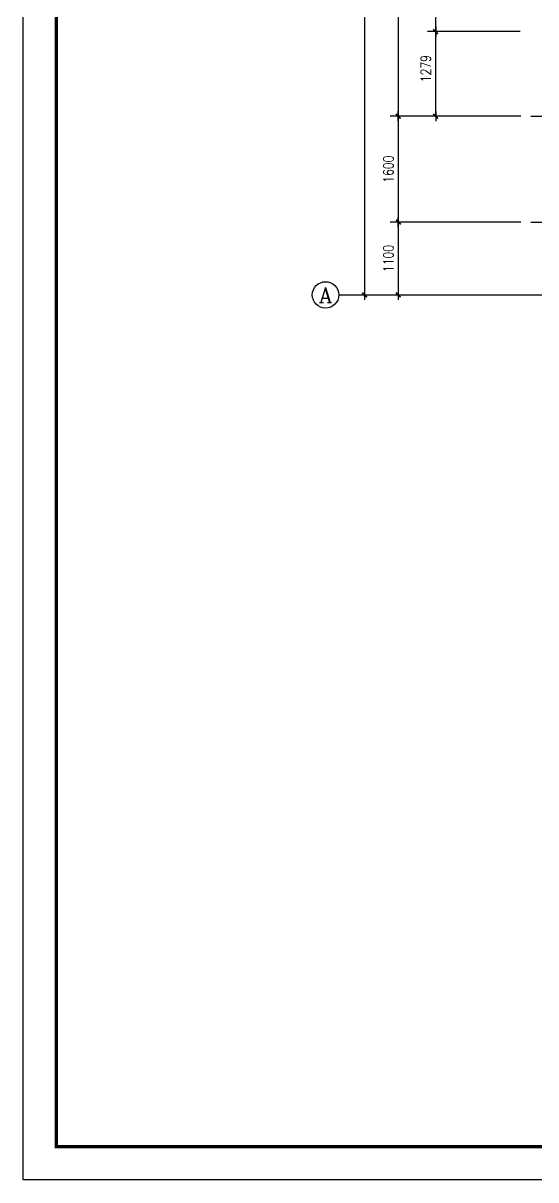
# Model space of a CAD drawing. Extents: x 12400 to 217743, y 90685 to 209848.
# Drawn here: x 76628 to 84382, y 90700 to 108180 of the extents above; entities that cross this region are included whole.
import ezdxf
from ezdxf.enums import TextEntityAlignment as Align

# ---------------------------------------------------------------- set-up
doc = ezdxf.new("R2010")
doc.units = 0
doc.header["$LTSCALE"] = 200
doc.linetypes.add('DOTE', pattern=[2.42, 2, -0.2, 0.02, -0.2])
doc.layers.get('0').update_dxf_attribs({"linetype": 'CONTINUOUS'})
doc.layers.get('DEFPOINTS').update_dxf_attribs({"linetype": 'CONTINUOUS'})
for name, color, linetype in [('AXIS', 3, 'CONTINUOUS'), ('AXIS_TEXT', 7, 'CONTINUOUS'), ('DOTE', 1, 'DOTE'), ('PUB_TITLE', 143, 'CONTINUOUS')]:
    doc.layers.add(name, color=color, linetype=linetype)
doc.styles.add('COMPLEX', font='COMPLEX')
doc.styles.add('DIM_FONT', font='SIMPLEX', dxfattribs={"width": 0.8})
doc.dimstyles.new('AXIS50', dxfattribs={"dimscale": 0.5, "dimtxt": 300, "dimasz": 1, "dimexe": 250, "dimexo": 300, "dimgap": 150, "dimtad": 1, "dimdec": 0, "dimzin": 0, "dimdsep": 46, "dimtxsty": 'DIM_FONT', "dimblk": '_DIMX', "dimblk1": 'DOTSMALL', "dimblk2": 'DOTSMALL', "dimcen": 2.5, "dimse1": 1, "dimse2": 1, "dimclrt": 7, "dimadec": 0, "dimazin": 0, "dimtfac": 1, "dimtdec": 0, "dimtix": 1, "dimtmove": 2, "dimatfit": 3, "dimldrblk": '_DIMX', "dimfxl": 0, "dimtolj": 1, "dimtzin": 0, "dimarcsym": 0})
doc.dimstyles.new('DIMA50', dxfattribs={"dimscale": 0.5, "dimtxt": 300, "dimasz": 1, "dimexe": 250, "dimexo": 300, "dimgap": 150, "dimtad": 1, "dimdec": 0, "dimzin": 0, "dimdsep": 46, "dimtxsty": 'DIM_FONT', "dimblk": '_DIMX', "dimblk1": 'DOTSMALL', "dimblk2": 'DOTSMALL', "dimcen": 2.5, "dimse1": 1, "dimclrt": 7, "dimadec": 0, "dimazin": 0, "dimtfac": 1, "dimtdec": 0, "dimtix": 1, "dimtmove": 2, "dimatfit": 3, "dimldrblk": '_DIMX', "dimfxl": 0, "dimtolj": 1, "dimtzin": 0, "dimarcsym": 0})
doc.dimstyles.new('DIMB50', dxfattribs={"dimscale": 0.5, "dimtxt": 300, "dimasz": 1, "dimexe": 250, "dimexo": 300, "dimgap": 150, "dimtad": 1, "dimdec": 0, "dimzin": 0, "dimdsep": 46, "dimtxsty": 'DIM_FONT', "dimblk": '_DIMX', "dimblk1": 'DOTSMALL', "dimblk2": 'DOTSMALL', "dimcen": 2.5, "dimse2": 1, "dimclrt": 7, "dimadec": 0, "dimazin": 0, "dimtfac": 1, "dimtdec": 0, "dimtix": 1, "dimtmove": 2, "dimatfit": 3, "dimldrblk": '_DIMX', "dimfxl": 0, "dimtolj": 1, "dimtzin": 0, "dimarcsym": 0})
doc.dimstyles.new('DIMN50', dxfattribs={"dimscale": 0.5, "dimtxt": 300, "dimasz": 1, "dimexe": 250, "dimexo": 300, "dimgap": 150, "dimtad": 1, "dimdec": 0, "dimzin": 0, "dimdsep": 46, "dimtxsty": 'DIM_FONT', "dimblk": '_DIMX', "dimblk1": 'DOTSMALL', "dimblk2": 'DOTSMALL', "dimcen": 2.5, "dimclrt": 7, "dimadec": 0, "dimazin": 0, "dimtfac": 1, "dimtdec": 0, "dimtix": 1, "dimtmove": 2, "dimatfit": 3, "dimldrblk": '_DIMX', "dimfxl": 0, "dimtolj": 1, "dimtzin": 0, "dimarcsym": 0})

# ---------------------------------------------------------------- blocks, each defined once
blk = doc.blocks.new('_DIMX')
blk.add_line((-150, 0), (150, 0))
at = {"const_width": 50}
blk.add_lwpolyline([(-70, -70), (70, 70)], dxfattribs=at)
blk = doc.blocks.new('*D1374')
at = {"layer": 'AXIS', "color": 0, "lineweight": -2}
blk.add_line((81792, 124772), (81792, 104073), dxfattribs=at)
at = {"layer": 'DEFPOINTS', "color": 0}
for p in [(84197, 124773), (81792, 104073), (84197, 104073)]:
    blk.add_point(p, dxfattribs=at)
at = {"layer": 'AXIS', "color": 0, "lineweight": -2, "xscale": 0.5, "yscale": 0.5, "zscale": 0.5}
for p, rotation in [((81792, 124773), 90), ((81792, 104073), 270)]:
    blk.add_blockref('_DIMX', p, dxfattribs=dict(at, rotation=rotation))
at = {"layer": 'AXIS', "color": 7, "insert": (81642, 115272), "char_height": 150, "attachment_point": 5, "rotation": 90, "style": 'DIM_FONT'}
blk.add_mtext('\\A1;20700', dxfattribs=at)
blk = doc.blocks.new('_DOTSMALL')
at = {"color": 0, "linetype": 'ByBlock', "const_width": 0.5}
blk.add_lwpolyline([(-0.0625, 0, 1), (0.0625, 0, 1)], format="xyb", close=True, dxfattribs=at)
blk = doc.blocks.new('*D1394')
at = {"layer": 'AXIS', "color": 0, "lineweight": -2}
for p, q in [((84156, 106773), (82177, 106773)), ((82302, 106772), (82302, 105173)), ((84156, 105173), (82177, 105173))]:
    blk.add_line(p, q, dxfattribs=at)
at = {"layer": 'DEFPOINTS', "color": 0}
for p in [(84306, 106773), (82302, 105173), (84306, 105173)]:
    blk.add_point(p, dxfattribs=at)
at = {"layer": 'AXIS', "color": 0, "lineweight": -2, "xscale": 0.5, "yscale": 0.5, "zscale": 0.5}
for p, rotation in [((82302, 106773), 90), ((82302, 105173), 270)]:
    blk.add_blockref('_DIMX', p, dxfattribs=dict(at, rotation=rotation))
at = {"layer": 'AXIS', "color": 7, "insert": (82152, 105973), "char_height": 150, "attachment_point": 5, "rotation": 90, "style": 'DIM_FONT'}
blk.add_mtext('\\A1;1600', dxfattribs=at)
blk = doc.blocks.new('*D1401')
at = {"layer": 'AXIS', "color": 0, "lineweight": -2}
for p, q in [((82302, 110372), (82302, 106773)), ((84156, 106773), (82177, 106773))]:
    blk.add_line(p, q, dxfattribs=at)
at = {"layer": 'DEFPOINTS', "color": 0}
for p in [(84306, 110373), (82302, 106773), (84306, 106773)]:
    blk.add_point(p, dxfattribs=at)
at = {"layer": 'AXIS', "color": 0, "lineweight": -2, "xscale": 0.5, "yscale": 0.5, "zscale": 0.5}
for p, rotation in [((82302, 110373), 90), ((82302, 106773), 270)]:
    blk.add_blockref('_DIMX', p, dxfattribs=dict(at, rotation=rotation))
at = {"layer": 'AXIS', "color": 7, "insert": (82152, 108573), "char_height": 150, "attachment_point": 5, "rotation": 90, "style": 'DIM_FONT'}
blk.add_mtext('\\A1;3600', dxfattribs=at)
blk = doc.blocks.new('*D1405')
at = {"layer": 'AXIS', "color": 0, "lineweight": -2}
for p, q in [((84156, 105173), (82177, 105173)), ((82302, 105172), (82302, 104073))]:
    blk.add_line(p, q, dxfattribs=at)
at = {"layer": 'DEFPOINTS', "color": 0}
for p in [(84306, 105173), (82302, 104073), (84306, 104073)]:
    blk.add_point(p, dxfattribs=at)
at = {"layer": 'AXIS', "color": 0, "lineweight": -2, "xscale": 0.5, "yscale": 0.5, "zscale": 0.5}
for p, rotation in [((82302, 105173), 90), ((82302, 104073), 270)]:
    blk.add_blockref('_DIMX', p, dxfattribs=dict(at, rotation=rotation))
at = {"layer": 'AXIS', "color": 7, "insert": (82152, 104623), "char_height": 150, "attachment_point": 5, "rotation": 90, "style": 'DIM_FONT'}
blk.add_mtext('\\A1;1100', dxfattribs=at)
blk = doc.blocks.new('_AXISO')
blk.add_circle((0, 0), 0.5)
at = {"layer": 'AXIS_TEXT', "style": 'COMPLEX', "width": 1.041667}
blk.add_attdef('A', text='', height=0.56, dxfattribs=at).set_placement((-0.25, -0.28), (0.25, -0.28), align=Align.FIT)
blk = doc.blocks.new('*D1583')
at = {"layer": 'AXIS', "color": 0, "lineweight": -2}
for p, q in [((84145, 108052), (82742, 108052)), ((82867, 106773), (82867, 108052)), ((84145, 106773), (82742, 106773))]:
    blk.add_line(p, q, dxfattribs=at)
at = {"layer": 'DEFPOINTS', "color": 0}
for p in [(82867, 108052), (84295, 108052), (84295, 106773)]:
    blk.add_point(p, dxfattribs=at)
at = {"layer": 'AXIS', "color": 0, "lineweight": -2, "xscale": 0.5, "yscale": 0.5, "zscale": 0.5}
for p, rotation in [((82867, 108052), 90), ((82867, 106773), 270)]:
    blk.add_blockref('_DIMX', p, dxfattribs=dict(at, rotation=rotation))
at = {"layer": 'AXIS', "color": 7, "insert": (82717, 107493), "char_height": 150, "attachment_point": 5, "rotation": 90, "style": 'DIM_FONT'}
blk.add_mtext('\\A1;1279', dxfattribs=at)
blk = doc.blocks.new('*D1584')
at = {"layer": 'AXIS', "color": 0, "lineweight": -2}
for p, q in [((84145, 109853), (82742, 109853)), ((82867, 108054), (82867, 109852)), ((84145, 108053), (82742, 108053))]:
    blk.add_line(p, q, dxfattribs=at)
at = {"layer": 'DEFPOINTS', "color": 0}
for p in [(82867, 109853), (84295, 109853), (84295, 108053)]:
    blk.add_point(p, dxfattribs=at)
at = {"layer": 'AXIS', "color": 0, "lineweight": -2, "xscale": 0.5, "yscale": 0.5, "zscale": 0.5}
for p, rotation in [((82867, 109853), 90), ((82867, 108053), 270)]:
    blk.add_blockref('_DIMX', p, dxfattribs=dict(at, rotation=rotation))
at = {"layer": 'AXIS', "color": 7, "insert": (82717, 108953), "char_height": 150, "attachment_point": 5, "rotation": 90, "style": 'DIM_FONT'}
blk.add_mtext('\\A1;1800', dxfattribs=at)

msp = doc.modelspace()

# ---------------------------------------------------------------- linework, layer by layer
at = {"layer": 'AXIS'}
msp.add_line((81401.629, 104072.868), (84306.341, 104072.868), dxfattribs=at)
at = {"layer": 'DOTE'}
for p, q in [((84306.341, 106772.868), (88818.406, 106772.868)), ((84306.341, 105172.868), (88515.075, 105172.868)), ((84306.341, 104072.868), (99558.568, 104072.868))]:
    msp.add_line(p, q, dxfattribs=at)
at = {"layer": 'PUB_TITLE'}
msp.add_lwpolyline([(76628.085, 90699.54), (76628.085, 132749.54), (106328.085, 132749.54), (106328.085, 90699.54)], close=True, dxfattribs=at)
at = {"layer": 'PUB_TITLE', "const_width": 50}
msp.add_lwpolyline([(77128.085, 91199.54), (105828.085, 91199.54), (105828.085, 131499.54), (77128.085, 131499.54)], close=True, dxfattribs=at)

# ---------------------------------------------------------------- block references
at = {"layer": 'AXIS', "xscale": 400, "yscale": 400, "zscale": 400}
msp.add_blockref('_AXISO', (81201.629, 104072.868), dxfattribs=at).add_auto_attribs({'A': 'A'})

# ---------------------------------------------------------------- dimensions: what is measured, and where the dimension line sits
at = {"layer": 'AXIS'}
for base, p1, p2, angle, dimstyle, picture, middle in [((81791.968, 104072.868), (84196.68, 124772.868), (84196.68, 104072.868), 270, 'AXIS50', '*D1374', (81641.968, 115271.761)), ((82867.135, 108052.334), (84294.669, 106772.868), (84294.669, 108052.334), 90, 'DIMN50', '*D1583', (82717.135, 107492.548))]:
    dim = msp.add_linear_dim(base=base, p1=p1, p2=p2, angle=angle, dimstyle=dimstyle, dxfattribs=at)
    dim.commit()
    dim.dimension.update_dxf_attribs({"geometry": picture, "text_midpoint": middle, "dimtype": 161})
for base, p1, p2, dimstyle, picture, middle in [((82301.629, 106772.868), (84306.341, 110372.868), (84306.341, 106772.868), 'DIMA50', '*D1401', (82151.629, 108572.868)), ((82301.629, 105172.868), (84306.341, 106772.868), (84306.341, 105172.868), 'DIMN50', '*D1394', (82151.629, 105972.868)), ((82301.629, 104072.868), (84306.341, 105172.868), (84306.341, 104072.868), 'DIMB50', '*D1405', (82151.629, 104622.868))]:
    dim = msp.add_linear_dim(base=base, p1=p1, p2=p2, angle=90, dimstyle=dimstyle, dxfattribs=at)
    dim.commit()
    dim.dimension.update_dxf_attribs({"geometry": picture, "text_midpoint": middle})
dim = msp.add_aligned_dim(p1=(84294.669, 108053.334), p2=(84294.669, 109852.868), distance=1427.534, dimstyle='DIMN50', dxfattribs=at)
dim.commit()
dim.dimension.update_dxf_attribs({"geometry": '*D1584', "text_midpoint": (82717.135, 108953.101)})

doc.saveas('drawing.dxf')
